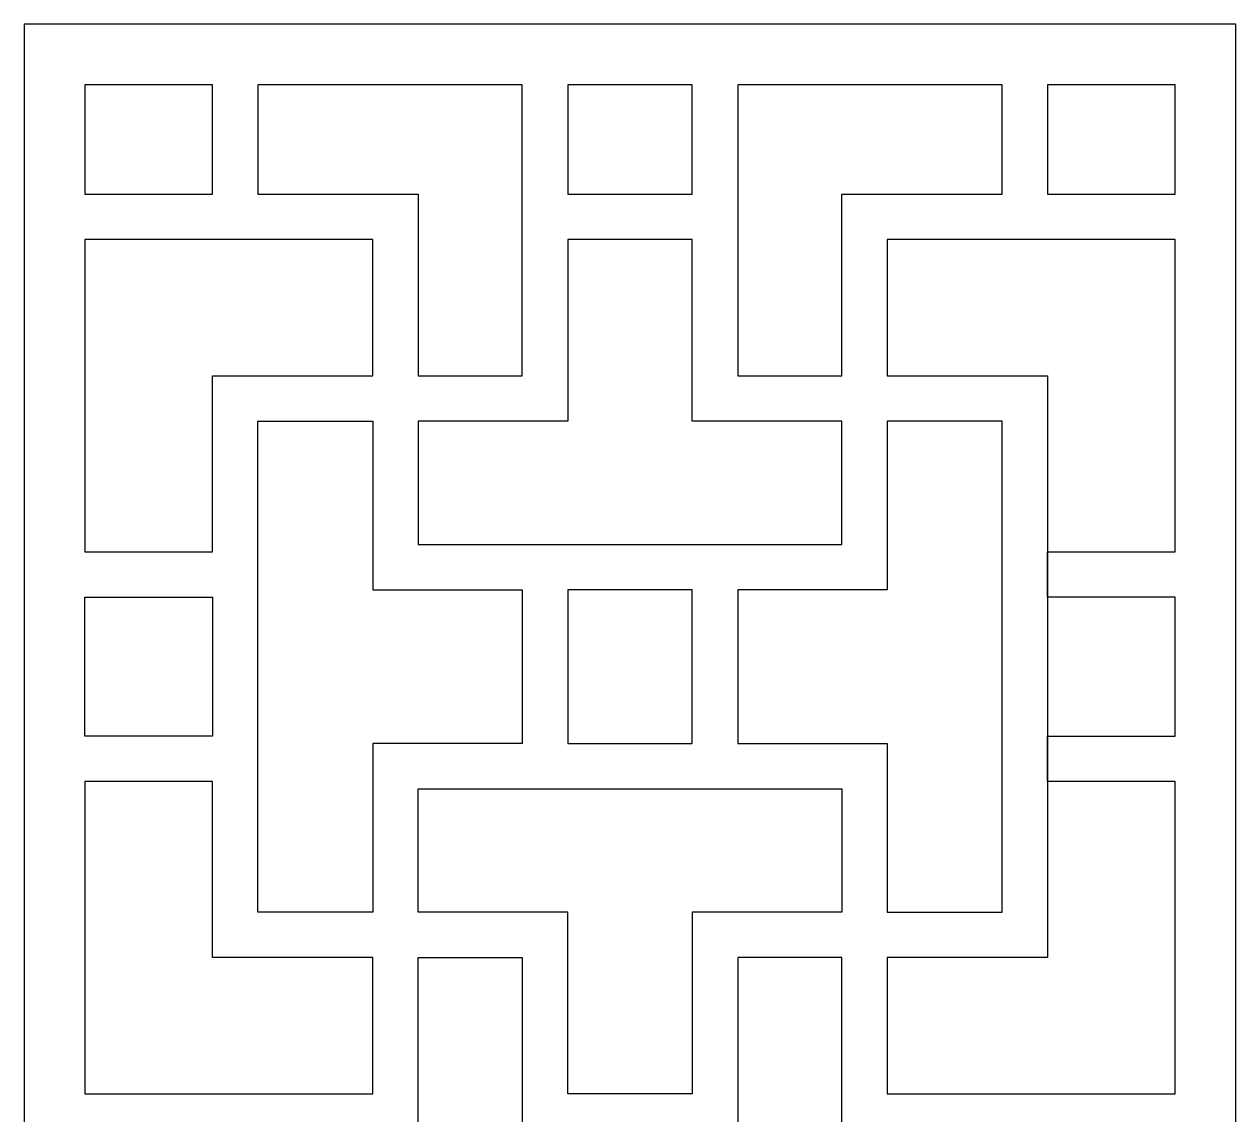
# Model space of a CAD drawing. Header units: centimetres. Extents: x 11.6 to 16.4, y -9 to 9.
# Drawn here: x 11.624 to 16.424, y 4.679 to 9.001 of the extents above; entities that cross this region are included whole.
import ezdxf

# ---------------------------------------------------------------- set-up
doc = ezdxf.new("R2010")
doc.units = ezdxf.units.CM
doc.header["$MEASUREMENT"] = 0
doc.layers.add('layer 1', color=7, linetype='Continuous')

msp = doc.modelspace()

# ---------------------------------------------------------------- linework, layer by layer
at = {"layer": 'layer 1', "color": 250}
for points, knots in [([(11.62412, -9.00021), (11.62412, -9.00021), (11.62412, 9.00077), (11.62412, 9.00077), (11.62412, 9.00077), (11.62412, 9.00077), (16.42438, 9.00077), (16.42438, 9.00077), (16.42438, 9.00077), (16.42438, 9.00077), (16.42438, -9.00021), (16.42438, -9.00021), (16.42438, -9.00021), (16.42438, -9.00021), (11.62412, -9.00021), (11.62412, -9.00021)], [0, 0, 0, 0, 0.2, 0.2, 0.2, 0.2, 0.4, 0.4, 0.4, 0.4, 0.6, 0.6, 0.6, 0.6, 1, 1, 1, 1]), ([(11.86413, 8.32777), (11.86413, 8.32777), (11.86413, 8.76076), (11.86413, 8.76076), (11.86413, 8.76076), (11.86413, 8.76076), (12.36995, 8.76076), (12.36995, 8.76076), (12.36995, 8.76076), (12.36995, 8.76076), (12.36995, 8.32777), (12.36995, 8.32777), (12.36995, 8.32777), (12.36995, 8.32777), (11.86413, 8.32777), (11.86413, 8.32777)], [0, 0, 0, 0, 0.2, 0.2, 0.2, 0.2, 0.4, 0.4, 0.4, 0.4, 0.6, 0.6, 0.6, 0.6, 1, 1, 1, 1]), ([(12.54996, 8.76076), (12.54996, 8.76076), (13.59766, 8.76076), (13.59766, 8.76076), (13.59766, 8.76076), (13.59766, 8.76076), (13.59766, 7.60716), (13.59766, 7.60716), (13.59766, 7.60716), (13.59766, 7.60716), (13.18516, 7.60716), (13.18516, 7.60716), (13.18516, 7.60716), (13.18516, 7.60716), (13.18516, 8.32777), (13.18516, 8.32777), (13.18516, 8.32777), (13.18516, 8.32777), (13.10074, 8.32777), (13.10074, 8.32777), (13.10074, 8.32777), (13.10074, 8.32777), (13.00516, 8.32777), (13.00516, 8.32777), (13.00516, 8.32777), (13.00516, 8.32777), (12.54996, 8.32777), (12.54996, 8.32777), (12.54996, 8.32777), (12.54996, 8.32777), (12.54996, 8.76076), (12.54996, 8.76076)], [0, 0, 0, 0, 0.1111111, 0.1111111, 0.1111111, 0.1111111, 0.2222222, 0.2222222, 0.2222222, 0.2222222, 0.3333333, 0.3333333, 0.3333333, 0.3333333, 0.4444444, 0.4444444, 0.4444444, 0.4444444, 0.5555556, 0.5555556, 0.5555556, 0.5555556, 0.6666667, 0.6666667, 0.6666667, 0.6666667, 0.7777778, 0.7777778, 0.7777778, 0.7777778, 1, 1, 1, 1]), ([(13.77767, 8.76076), (13.77767, 8.76076), (14.27083, 8.76076), (14.27083, 8.76076), (14.27083, 8.76076), (14.27083, 8.76076), (14.27083, 8.32777), (14.27083, 8.32777), (14.27083, 8.32777), (14.27083, 8.32777), (14.02425, 8.32777), (14.02425, 8.32777), (14.02425, 8.32777), (14.02425, 8.32777), (14.02425, 8.32777), (14.02425, 8.32777), (14.02425, 8.32777), (14.02425, 8.32777), (13.77767, 8.32777), (13.77767, 8.32777), (13.77767, 8.32777), (13.77767, 8.32777), (13.77767, 8.76076), (13.77767, 8.76076)], [0, 0, 0, 0, 0.1428571, 0.1428571, 0.1428571, 0.1428571, 0.2857143, 0.2857143, 0.2857143, 0.2857143, 0.4285714, 0.4285714, 0.4285714, 0.4285714, 0.5714286, 0.5714286, 0.5714286, 0.5714286, 0.7142857, 0.7142857, 0.7142857, 0.7142857, 1, 1, 1, 1]), ([(14.45084, 8.76076), (14.45084, 8.76076), (15.49855, 8.76076), (15.49855, 8.76076), (15.49855, 8.76076), (15.49855, 8.76076), (15.49855, 8.32777), (15.49855, 8.32777), (15.49855, 8.32777), (15.49855, 8.32777), (15.04335, 8.32777), (15.04335, 8.32777), (15.04335, 8.32777), (15.04335, 8.32777), (14.94777, 8.32777), (14.94777, 8.32777), (14.94777, 8.32777), (14.94777, 8.32777), (14.86334, 8.32777), (14.86334, 8.32777), (14.86334, 8.32777), (14.86334, 8.32777), (14.86334, 7.60716), (14.86334, 7.60716), (14.86334, 7.60716), (14.86334, 7.60716), (14.45084, 7.60716), (14.45084, 7.60716), (14.45084, 7.60716), (14.45084, 7.60716), (14.45084, 8.76076), (14.45084, 8.76076)], [0, 0, 0, 0, 0.1111111, 0.1111111, 0.1111111, 0.1111111, 0.2222222, 0.2222222, 0.2222222, 0.2222222, 0.3333333, 0.3333333, 0.3333333, 0.3333333, 0.4444444, 0.4444444, 0.4444444, 0.4444444, 0.5555556, 0.5555556, 0.5555556, 0.5555556, 0.6666667, 0.6666667, 0.6666667, 0.6666667, 0.7777778, 0.7777778, 0.7777778, 0.7777778, 1, 1, 1, 1]), ([(15.67855, 8.76076), (15.67855, 8.76076), (16.18437, 8.76076), (16.18437, 8.76076), (16.18437, 8.76076), (16.18437, 8.76076), (16.18437, 8.32777), (16.18437, 8.32777), (16.18437, 8.32777), (16.18437, 8.32777), (15.67855, 8.32777), (15.67855, 8.32777), (15.67855, 8.32777), (15.67855, 8.32777), (15.67855, 8.76076), (15.67855, 8.76076)], [0, 0, 0, 0, 0.2, 0.2, 0.2, 0.2, 0.4, 0.4, 0.4, 0.4, 0.6, 0.6, 0.6, 0.6, 1, 1, 1, 1]), ([(12.36995, 6.90982), (12.36995, 6.90982), (11.86413, 6.90982), (11.86413, 6.90982), (11.86413, 6.90982), (11.86413, 6.90982), (11.86413, 8.14776), (11.86413, 8.14776), (11.86413, 8.14776), (11.86413, 8.14776), (13.00516, 8.14776), (13.00516, 8.14776), (13.00516, 8.14776), (13.00516, 8.14776), (13.00516, 7.60716), (13.00516, 7.60716), (13.00516, 7.60716), (13.00516, 7.60716), (12.54996, 7.60716), (12.54996, 7.60716), (12.54996, 7.60716), (12.54996, 7.60716), (12.50823, 7.60716), (12.50823, 7.60716), (12.50823, 7.60716), (12.50823, 7.60716), (12.36995, 7.60716), (12.36995, 7.60716), (12.36995, 7.60716), (12.36995, 7.60716), (12.36995, 6.90982), (12.36995, 6.90982)], [0, 0, 0, 0, 0.1111111, 0.1111111, 0.1111111, 0.1111111, 0.2222222, 0.2222222, 0.2222222, 0.2222222, 0.3333333, 0.3333333, 0.3333333, 0.3333333, 0.4444444, 0.4444444, 0.4444444, 0.4444444, 0.5555556, 0.5555556, 0.5555556, 0.5555556, 0.6666667, 0.6666667, 0.6666667, 0.6666667, 0.7777778, 0.7777778, 0.7777778, 0.7777778, 1, 1, 1, 1]), ([(14.02425, 8.14776), (14.02425, 8.14776), (14.27083, 8.14776), (14.27083, 8.14776), (14.27083, 8.14776), (14.27083, 8.14776), (14.27083, 7.60716), (14.27083, 7.60716), (14.27083, 7.60716), (14.27083, 7.60716), (14.27083, 7.51173), (14.27083, 7.51173), (14.27083, 7.51173), (14.27083, 7.51173), (14.27083, 7.42715), (14.27083, 7.42715), (14.27083, 7.42715), (14.27083, 7.42715), (14.86334, 7.42715), (14.86334, 7.42715), (14.86334, 7.42715), (14.86334, 7.42715), (14.86334, 6.9391), (14.86334, 6.9391), (14.86334, 6.9391), (14.86334, 6.9391), (14.02425, 6.9391), (14.02425, 6.9391), (14.02425, 6.9391), (14.02425, 6.9391), (14.02425, 6.9391), (14.02425, 6.9391), (14.02425, 6.9391), (14.02425, 6.9391), (13.18516, 6.9391), (13.18516, 6.9391), (13.18516, 6.9391), (13.18516, 6.9391), (13.18516, 7.42715), (13.18516, 7.42715), (13.18516, 7.42715), (13.18516, 7.42715), (13.77767, 7.42715), (13.77767, 7.42715), (13.77767, 7.42715), (13.77767, 7.42715), (13.77767, 7.51173), (13.77767, 7.51173), (13.77767, 7.51173), (13.77767, 7.51173), (13.77767, 7.60716), (13.77767, 7.60716), (13.77767, 7.60716), (13.77767, 7.60716), (13.77767, 8.14776), (13.77767, 8.14776), (13.77767, 8.14776), (13.77767, 8.14776), (14.02425, 8.14776), (14.02425, 8.14776), (14.02425, 8.14776), (14.02425, 8.14776), (14.02425, 8.14776), (14.02425, 8.14776)], [0, 0, 0, 0, 0.0588235, 0.0588235, 0.0588235, 0.0588235, 0.1176471, 0.1176471, 0.1176471, 0.1176471, 0.1764706, 0.1764706, 0.1764706, 0.1764706, 0.2352941, 0.2352941, 0.2352941, 0.2352941, 0.2941176, 0.2941176, 0.2941176, 0.2941176, 0.3529412, 0.3529412, 0.3529412, 0.3529412, 0.4117647, 0.4117647, 0.4117647, 0.4117647, 0.4705882, 0.4705882, 0.4705882, 0.4705882, 0.5294118, 0.5294118, 0.5294118, 0.5294118, 0.5882353, 0.5882353, 0.5882353, 0.5882353, 0.6470588, 0.6470588, 0.6470588, 0.6470588, 0.7058824, 0.7058824, 0.7058824, 0.7058824, 0.7647059, 0.7647059, 0.7647059, 0.7647059, 0.8235294, 0.8235294, 0.8235294, 0.8235294, 0.8823529, 0.8823529, 0.8823529, 0.8823529, 1, 1, 1, 1]), ([(16.18437, 8.14776), (16.18437, 8.14776), (16.18437, 6.90982), (16.18437, 6.90982), (16.18437, 6.90982), (16.18437, 6.90982), (15.67908, 6.90982), (15.67908, 6.90982), (15.67908, 6.90982), (15.67908, 6.90982), (15.67908, 6.72981), (15.67908, 6.72981), (15.67908, 6.72981), (15.67908, 6.72981), (16.18437, 6.72981), (16.18437, 6.72981), (16.18437, 6.72981), (16.18437, 6.72981), (16.18437, 6.17984), (16.18437, 6.17984), (16.18437, 6.17984), (16.18437, 6.17984), (15.67908, 6.17984), (15.67908, 6.17984), (15.67908, 6.17984), (15.67908, 6.17984), (15.67908, 5.99983), (15.67908, 5.99983), (15.67908, 5.99983), (15.67908, 5.99983), (16.18437, 5.99983), (16.18437, 5.99983), (16.18437, 5.99983), (16.18437, 5.99983), (16.18437, 4.76189), (16.18437, 4.76189), (16.18437, 4.76189), (16.18437, 4.76189), (15.04335, 4.76189), (15.04335, 4.76189), (15.04335, 4.76189), (15.04335, 4.76189), (15.04335, 5.3025), (15.04335, 5.3025), (15.04335, 5.3025), (15.04335, 5.3025), (15.49855, 5.3025), (15.49855, 5.3025), (15.49855, 5.3025), (15.49855, 5.3025), (15.54027, 5.3025), (15.54027, 5.3025), (15.54027, 5.3025), (15.54027, 5.3025), (15.67855, 5.3025), (15.67855, 5.3025), (15.67855, 5.3025), (15.67855, 5.3025), (15.67855, 6.45483), (15.67855, 6.45483), (15.67855, 6.45483), (15.67855, 6.45483), (15.67855, 6.45483), (15.67855, 6.45483), (15.67855, 6.45483), (15.67855, 6.45483), (15.67855, 7.60716), (15.67855, 7.60716), (15.67855, 7.60716), (15.67855, 7.60716), (15.54027, 7.60716), (15.54027, 7.60716), (15.54027, 7.60716), (15.54027, 7.60716), (15.49855, 7.60716), (15.49855, 7.60716), (15.49855, 7.60716), (15.49855, 7.60716), (15.04335, 7.60716), (15.04335, 7.60716), (15.04335, 7.60716), (15.04335, 7.60716), (15.04335, 8.14776), (15.04335, 8.14776), (15.04335, 8.14776), (15.04335, 8.14776), (16.18437, 8.14776), (16.18437, 8.14776)], [0, 0, 0, 0, 0.0434783, 0.0434783, 0.0434783, 0.0434783, 0.0869565, 0.0869565, 0.0869565, 0.0869565, 0.1304348, 0.1304348, 0.1304348, 0.1304348, 0.173913, 0.173913, 0.173913, 0.173913, 0.2173913, 0.2173913, 0.2173913, 0.2173913, 0.2608696, 0.2608696, 0.2608696, 0.2608696, 0.3043478, 0.3043478, 0.3043478, 0.3043478, 0.3478261, 0.3478261, 0.3478261, 0.3478261, 0.3913043, 0.3913043, 0.3913043, 0.3913043, 0.4347826, 0.4347826, 0.4347826, 0.4347826, 0.4782609, 0.4782609, 0.4782609, 0.4782609, 0.5217391, 0.5217391, 0.5217391, 0.5217391, 0.5652174, 0.5652174, 0.5652174, 0.5652174, 0.6086957, 0.6086957, 0.6086957, 0.6086957, 0.6521739, 0.6521739, 0.6521739, 0.6521739, 0.6956522, 0.6956522, 0.6956522, 0.6956522, 0.7391304, 0.7391304, 0.7391304, 0.7391304, 0.7826087, 0.7826087, 0.7826087, 0.7826087, 0.826087, 0.826087, 0.826087, 0.826087, 0.8695652, 0.8695652, 0.8695652, 0.8695652, 0.9130435, 0.9130435, 0.9130435, 0.9130435, 1, 1, 1, 1]), ([(13.59766, 6.45483), (13.59766, 6.45483), (13.59766, 6.75909), (13.59766, 6.75909), (13.59766, 6.75909), (13.59766, 6.75909), (13.18516, 6.75909), (13.18516, 6.75909), (13.18516, 6.75909), (13.18516, 6.75909), (13.00516, 6.75909), (13.00516, 6.75909), (13.00516, 6.75909), (13.00516, 6.75909), (13.00516, 6.9391), (13.00516, 6.9391), (13.00516, 6.9391), (13.00516, 6.9391), (13.00516, 7.42715), (13.00516, 7.42715), (13.00516, 7.42715), (13.00516, 7.42715), (12.54996, 7.42715), (12.54996, 7.42715), (12.54996, 7.42715), (12.54996, 7.42715), (12.54996, 6.45483), (12.54996, 6.45483), (12.54996, 6.45483), (12.54996, 6.45483), (12.54996, 6.45483), (12.54996, 6.45483), (12.54996, 6.45483), (12.54996, 6.45483), (12.54996, 5.48251), (12.54996, 5.48251), (12.54996, 5.48251), (12.54996, 5.48251), (13.00516, 5.48251), (13.00516, 5.48251), (13.00516, 5.48251), (13.00516, 5.48251), (13.00516, 5.97056), (13.00516, 5.97056), (13.00516, 5.97056), (13.00516, 5.97056), (13.00516, 6.15057), (13.00516, 6.15057), (13.00516, 6.15057), (13.00516, 6.15057), (13.18516, 6.15057), (13.18516, 6.15057), (13.18516, 6.15057), (13.18516, 6.15057), (13.59766, 6.15057), (13.59766, 6.15057), (13.59766, 6.15057), (13.59766, 6.15057), (13.59766, 6.45483), (13.59766, 6.45483), (13.59766, 6.45483), (13.59766, 6.45483), (13.59766, 6.45483), (13.59766, 6.45483)], [0, 0, 0, 0, 0.0588235, 0.0588235, 0.0588235, 0.0588235, 0.1176471, 0.1176471, 0.1176471, 0.1176471, 0.1764706, 0.1764706, 0.1764706, 0.1764706, 0.2352941, 0.2352941, 0.2352941, 0.2352941, 0.2941176, 0.2941176, 0.2941176, 0.2941176, 0.3529412, 0.3529412, 0.3529412, 0.3529412, 0.4117647, 0.4117647, 0.4117647, 0.4117647, 0.4705882, 0.4705882, 0.4705882, 0.4705882, 0.5294118, 0.5294118, 0.5294118, 0.5294118, 0.5882353, 0.5882353, 0.5882353, 0.5882353, 0.6470588, 0.6470588, 0.6470588, 0.6470588, 0.7058824, 0.7058824, 0.7058824, 0.7058824, 0.7647059, 0.7647059, 0.7647059, 0.7647059, 0.8235294, 0.8235294, 0.8235294, 0.8235294, 0.8823529, 0.8823529, 0.8823529, 0.8823529, 1, 1, 1, 1]), ([(14.45084, 6.45483), (14.45084, 6.45483), (14.45084, 6.75909), (14.45084, 6.75909), (14.45084, 6.75909), (14.45084, 6.75909), (14.86334, 6.75909), (14.86334, 6.75909), (14.86334, 6.75909), (14.86334, 6.75909), (15.04335, 6.75909), (15.04335, 6.75909), (15.04335, 6.75909), (15.04335, 6.75909), (15.04335, 6.9391), (15.04335, 6.9391), (15.04335, 6.9391), (15.04335, 6.9391), (15.04335, 7.42715), (15.04335, 7.42715), (15.04335, 7.42715), (15.04335, 7.42715), (15.49855, 7.42715), (15.49855, 7.42715), (15.49855, 7.42715), (15.49855, 7.42715), (15.49855, 6.45483), (15.49855, 6.45483), (15.49855, 6.45483), (15.49855, 6.45483), (15.49855, 6.45483), (15.49855, 6.45483), (15.49855, 6.45483), (15.49855, 6.45483), (15.49855, 5.48251), (15.49855, 5.48251), (15.49855, 5.48251), (15.49855, 5.48251), (15.04335, 5.48251), (15.04335, 5.48251), (15.04335, 5.48251), (15.04335, 5.48251), (15.04335, 5.97056), (15.04335, 5.97056), (15.04335, 5.97056), (15.04335, 5.97056), (15.04335, 6.15057), (15.04335, 6.15057), (15.04335, 6.15057), (15.04335, 6.15057), (14.86334, 6.15057), (14.86334, 6.15057), (14.86334, 6.15057), (14.86334, 6.15057), (14.45084, 6.15057), (14.45084, 6.15057), (14.45084, 6.15057), (14.45084, 6.15057), (14.45084, 6.45483), (14.45084, 6.45483), (14.45084, 6.45483), (14.45084, 6.45483), (14.45084, 6.45483), (14.45084, 6.45483)], [0, 0, 0, 0, 0.0588235, 0.0588235, 0.0588235, 0.0588235, 0.1176471, 0.1176471, 0.1176471, 0.1176471, 0.1764706, 0.1764706, 0.1764706, 0.1764706, 0.2352941, 0.2352941, 0.2352941, 0.2352941, 0.2941176, 0.2941176, 0.2941176, 0.2941176, 0.3529412, 0.3529412, 0.3529412, 0.3529412, 0.4117647, 0.4117647, 0.4117647, 0.4117647, 0.4705882, 0.4705882, 0.4705882, 0.4705882, 0.5294118, 0.5294118, 0.5294118, 0.5294118, 0.5882353, 0.5882353, 0.5882353, 0.5882353, 0.6470588, 0.6470588, 0.6470588, 0.6470588, 0.7058824, 0.7058824, 0.7058824, 0.7058824, 0.7647059, 0.7647059, 0.7647059, 0.7647059, 0.8235294, 0.8235294, 0.8235294, 0.8235294, 0.8823529, 0.8823529, 0.8823529, 0.8823529, 1, 1, 1, 1]), ([(12.36994, 6.72981), (12.36994, 6.72981), (11.86413, 6.72981), (11.86413, 6.72981), (11.86413, 6.72981), (11.86413, 6.72981), (11.86413, 6.17984), (11.86413, 6.17984), (11.86413, 6.17984), (11.86413, 6.17984), (12.36942, 6.17984), (12.36942, 6.17984), (12.36942, 6.17984), (12.36942, 6.17984), (12.36994, 6.72981), (12.36994, 6.72981)], [0, 0, 0, 0, 0.2, 0.2, 0.2, 0.2, 0.4, 0.4, 0.4, 0.4, 0.6, 0.6, 0.6, 0.6, 1, 1, 1, 1]), ([(14.02425, 6.75909), (14.02425, 6.75909), (14.27083, 6.75909), (14.27083, 6.75909), (14.27083, 6.75909), (14.27083, 6.75909), (14.27083, 6.45483), (14.27083, 6.45483), (14.27083, 6.45483), (14.27083, 6.45483), (14.27083, 6.45483), (14.27083, 6.45483), (14.27083, 6.45483), (14.27083, 6.45483), (14.27083, 6.15057), (14.27083, 6.15057), (14.27083, 6.15057), (14.27083, 6.15057), (14.02425, 6.15057), (14.02425, 6.15057), (14.02425, 6.15057), (14.02425, 6.15057), (14.02425, 6.15057), (14.02425, 6.15057), (14.02425, 6.15057), (14.02425, 6.15057), (13.77767, 6.15057), (13.77767, 6.15057), (13.77767, 6.15057), (13.77767, 6.15057), (13.77767, 6.45483), (13.77767, 6.45483), (13.77767, 6.45483), (13.77767, 6.45483), (13.77767, 6.45483), (13.77767, 6.45483), (13.77767, 6.45483), (13.77767, 6.45483), (13.77767, 6.75909), (13.77767, 6.75909), (13.77767, 6.75909), (13.77767, 6.75909), (14.02425, 6.75909), (14.02425, 6.75909), (14.02425, 6.75909), (14.02425, 6.75909), (14.02425, 6.75909), (14.02425, 6.75909)], [0, 0, 0, 0, 0.0769231, 0.0769231, 0.0769231, 0.0769231, 0.1538462, 0.1538462, 0.1538462, 0.1538462, 0.2307692, 0.2307692, 0.2307692, 0.2307692, 0.3076923, 0.3076923, 0.3076923, 0.3076923, 0.3846154, 0.3846154, 0.3846154, 0.3846154, 0.4615385, 0.4615385, 0.4615385, 0.4615385, 0.5384615, 0.5384615, 0.5384615, 0.5384615, 0.6153846, 0.6153846, 0.6153846, 0.6153846, 0.6923077, 0.6923077, 0.6923077, 0.6923077, 0.7692308, 0.7692308, 0.7692308, 0.7692308, 0.8461538, 0.8461538, 0.8461538, 0.8461538, 1, 1, 1, 1]), ([(12.36994, 5.99983), (12.36994, 5.99983), (12.36995, 5.3025), (12.36995, 5.3025), (12.36995, 5.3025), (12.36995, 5.3025), (12.50823, 5.3025), (12.50823, 5.3025), (12.50823, 5.3025), (12.50823, 5.3025), (12.54996, 5.3025), (12.54996, 5.3025), (12.54996, 5.3025), (12.54996, 5.3025), (13.00516, 5.3025), (13.00516, 5.3025), (13.00516, 5.3025), (13.00516, 5.3025), (13.00516, 4.76189), (13.00516, 4.76189), (13.00516, 4.76189), (13.00516, 4.76189), (11.86413, 4.76189), (11.86413, 4.76189), (11.86413, 4.76189), (11.86413, 4.76189), (11.86413, 5.99983), (11.86413, 5.99983), (11.86413, 5.99983), (11.86413, 5.99983), (12.36994, 5.99983), (12.36994, 5.99983)], [0, 0, 0, 0, 0.1111111, 0.1111111, 0.1111111, 0.1111111, 0.2222222, 0.2222222, 0.2222222, 0.2222222, 0.3333333, 0.3333333, 0.3333333, 0.3333333, 0.4444444, 0.4444444, 0.4444444, 0.4444444, 0.5555556, 0.5555556, 0.5555556, 0.5555556, 0.6666667, 0.6666667, 0.6666667, 0.6666667, 0.7777778, 0.7777778, 0.7777778, 0.7777778, 1, 1, 1, 1]), ([(14.02425, 4.76189), (14.02425, 4.76189), (14.27083, 4.76189), (14.27083, 4.76189), (14.27083, 4.76189), (14.27083, 4.76189), (14.27083, 5.3025), (14.27083, 5.3025), (14.27083, 5.3025), (14.27083, 5.3025), (14.27083, 5.39793), (14.27083, 5.39793), (14.27083, 5.39793), (14.27083, 5.39793), (14.27083, 5.48251), (14.27083, 5.48251), (14.27083, 5.48251), (14.27083, 5.48251), (14.86334, 5.48251), (14.86334, 5.48251), (14.86334, 5.48251), (14.86334, 5.48251), (14.86334, 5.97056), (14.86334, 5.97056), (14.86334, 5.97056), (14.86334, 5.97056), (14.02425, 5.97056), (14.02425, 5.97056), (14.02425, 5.97056), (14.02425, 5.97056), (14.02425, 5.97056), (14.02425, 5.97056), (14.02425, 5.97056), (14.02425, 5.97056), (13.18516, 5.97056), (13.18516, 5.97056), (13.18516, 5.97056), (13.18516, 5.97056), (13.18516, 5.48251), (13.18516, 5.48251), (13.18516, 5.48251), (13.18516, 5.48251), (13.77767, 5.48251), (13.77767, 5.48251), (13.77767, 5.48251), (13.77767, 5.48251), (13.77767, 5.39793), (13.77767, 5.39793), (13.77767, 5.39793), (13.77767, 5.39793), (13.77767, 5.3025), (13.77767, 5.3025), (13.77767, 5.3025), (13.77767, 5.3025), (13.77767, 4.76189), (13.77767, 4.76189), (13.77767, 4.76189), (13.77767, 4.76189), (14.02425, 4.76189), (14.02425, 4.76189), (14.02425, 4.76189), (14.02425, 4.76189), (14.02425, 4.76189), (14.02425, 4.76189)], [0, 0, 0, 0, 0.0588235, 0.0588235, 0.0588235, 0.0588235, 0.1176471, 0.1176471, 0.1176471, 0.1176471, 0.1764706, 0.1764706, 0.1764706, 0.1764706, 0.2352941, 0.2352941, 0.2352941, 0.2352941, 0.2941176, 0.2941176, 0.2941176, 0.2941176, 0.3529412, 0.3529412, 0.3529412, 0.3529412, 0.4117647, 0.4117647, 0.4117647, 0.4117647, 0.4705882, 0.4705882, 0.4705882, 0.4705882, 0.5294118, 0.5294118, 0.5294118, 0.5294118, 0.5882353, 0.5882353, 0.5882353, 0.5882353, 0.6470588, 0.6470588, 0.6470588, 0.6470588, 0.7058824, 0.7058824, 0.7058824, 0.7058824, 0.7647059, 0.7647059, 0.7647059, 0.7647059, 0.8235294, 0.8235294, 0.8235294, 0.8235294, 0.8823529, 0.8823529, 0.8823529, 0.8823529, 1, 1, 1, 1]), ([(12.54996, 3.94405), (12.54996, 3.94405), (13.00516, 3.94405), (13.00516, 3.94405), (13.00516, 3.94405), (13.00516, 3.94405), (13.10074, 3.94405), (13.10074, 3.94405), (13.10074, 3.94405), (13.10074, 3.94405), (13.18516, 3.94405), (13.18516, 3.94405), (13.18516, 3.94405), (13.18516, 3.94405), (13.18516, 3.22344), (13.18516, 3.22344), (13.18516, 3.22344), (13.18516, 3.22344), (13.59766, 3.22344), (13.59766, 3.22344), (13.59766, 3.22344), (13.59766, 3.22344), (13.59766, 5.3025), (13.59766, 5.3025), (13.59766, 5.3025), (13.59766, 5.3025), (13.18516, 5.3025), (13.18516, 5.3025), (13.18516, 5.3025), (13.18516, 5.3025), (13.18516, 4.58188), (13.18516, 4.58188), (13.18516, 4.58188), (13.18516, 4.58188), (13.10074, 4.58188), (13.10074, 4.58188), (13.10074, 4.58188), (13.10074, 4.58188), (13.00516, 4.58188), (13.00516, 4.58188), (13.00516, 4.58188), (13.00516, 4.58188), (12.54996, 4.58188), (12.54996, 4.58188), (12.54996, 4.58188), (12.54996, 4.58188), (12.54996, 3.94405), (12.54996, 3.94405)], [0, 0, 0, 0, 0.0769231, 0.0769231, 0.0769231, 0.0769231, 0.1538462, 0.1538462, 0.1538462, 0.1538462, 0.2307692, 0.2307692, 0.2307692, 0.2307692, 0.3076923, 0.3076923, 0.3076923, 0.3076923, 0.3846154, 0.3846154, 0.3846154, 0.3846154, 0.4615385, 0.4615385, 0.4615385, 0.4615385, 0.5384615, 0.5384615, 0.5384615, 0.5384615, 0.6153846, 0.6153846, 0.6153846, 0.6153846, 0.6923077, 0.6923077, 0.6923077, 0.6923077, 0.7692308, 0.7692308, 0.7692308, 0.7692308, 0.8461538, 0.8461538, 0.8461538, 0.8461538, 1, 1, 1, 1]), ([(15.49855, 3.94405), (15.49855, 3.94405), (15.04335, 3.94405), (15.04335, 3.94405), (15.04335, 3.94405), (15.04335, 3.94405), (14.94777, 3.94405), (14.94777, 3.94405), (14.94777, 3.94405), (14.94777, 3.94405), (14.86334, 3.94405), (14.86334, 3.94405), (14.86334, 3.94405), (14.86334, 3.94405), (14.86334, 3.22344), (14.86334, 3.22344), (14.86334, 3.22344), (14.86334, 3.22344), (14.45084, 3.22344), (14.45084, 3.22344), (14.45084, 3.22344), (14.45084, 3.22344), (14.45084, 5.3025), (14.45084, 5.3025), (14.45084, 5.3025), (14.45084, 5.3025), (14.86334, 5.3025), (14.86334, 5.3025), (14.86334, 5.3025), (14.86334, 5.3025), (14.86334, 4.58188), (14.86334, 4.58188), (14.86334, 4.58188), (14.86334, 4.58188), (14.94777, 4.58188), (14.94777, 4.58188), (14.94777, 4.58188), (14.94777, 4.58188), (15.04335, 4.58188), (15.04335, 4.58188), (15.04335, 4.58188), (15.04335, 4.58188), (15.49855, 4.58188), (15.49855, 4.58188), (15.49855, 4.58188), (15.49855, 4.58188), (15.49855, 3.94405), (15.49855, 3.94405)], [0, 0, 0, 0, 0.0769231, 0.0769231, 0.0769231, 0.0769231, 0.1538462, 0.1538462, 0.1538462, 0.1538462, 0.2307692, 0.2307692, 0.2307692, 0.2307692, 0.3076923, 0.3076923, 0.3076923, 0.3076923, 0.3846154, 0.3846154, 0.3846154, 0.3846154, 0.4615385, 0.4615385, 0.4615385, 0.4615385, 0.5384615, 0.5384615, 0.5384615, 0.5384615, 0.6153846, 0.6153846, 0.6153846, 0.6153846, 0.6923077, 0.6923077, 0.6923077, 0.6923077, 0.7692308, 0.7692308, 0.7692308, 0.7692308, 0.8461538, 0.8461538, 0.8461538, 0.8461538, 1, 1, 1, 1])]:
    msp.add_open_spline(points, degree=3, knots=knots, dxfattribs=at)
at = {"layer": 'layer 1', "color": 250, "lineweight": 9}
for points, knots in [([(11.62412, -9.00021), (11.62412, -9.00021), (11.62412, 9.00077), (11.62412, 9.00077), (11.62412, 9.00077), (11.62412, 9.00077), (16.42438, 9.00077), (16.42438, 9.00077), (16.42438, 9.00077), (16.42438, 9.00077), (16.42438, -9.00021), (16.42438, -9.00021), (16.42438, -9.00021), (16.42438, -9.00021), (11.62412, -9.00021), (11.62412, -9.00021)], [0, 0, 0, 0, 0.2, 0.2, 0.2, 0.2, 0.4, 0.4, 0.4, 0.4, 0.6, 0.6, 0.6, 0.6, 1, 1, 1, 1]), ([(11.86413, 8.32777), (11.86413, 8.32777), (11.86413, 8.76076), (11.86413, 8.76076), (11.86413, 8.76076), (11.86413, 8.76076), (12.36995, 8.76076), (12.36995, 8.76076), (12.36995, 8.76076), (12.36995, 8.76076), (12.36995, 8.32777), (12.36995, 8.32777), (12.36995, 8.32777), (12.36995, 8.32777), (11.86413, 8.32777), (11.86413, 8.32777)], [0, 0, 0, 0, 0.2, 0.2, 0.2, 0.2, 0.4, 0.4, 0.4, 0.4, 0.6, 0.6, 0.6, 0.6, 1, 1, 1, 1]), ([(12.54996, 8.76076), (12.54996, 8.76076), (13.59766, 8.76076), (13.59766, 8.76076), (13.59766, 8.76076), (13.59766, 8.76076), (13.59766, 7.60716), (13.59766, 7.60716), (13.59766, 7.60716), (13.59766, 7.60716), (13.18516, 7.60716), (13.18516, 7.60716), (13.18516, 7.60716), (13.18516, 7.60716), (13.18516, 8.32777), (13.18516, 8.32777), (13.18516, 8.32777), (13.18516, 8.32777), (13.10074, 8.32777), (13.10074, 8.32777), (13.10074, 8.32777), (13.10074, 8.32777), (13.00516, 8.32777), (13.00516, 8.32777), (13.00516, 8.32777), (13.00516, 8.32777), (12.54996, 8.32777), (12.54996, 8.32777), (12.54996, 8.32777), (12.54996, 8.32777), (12.54996, 8.76076), (12.54996, 8.76076)], [0, 0, 0, 0, 0.1111111, 0.1111111, 0.1111111, 0.1111111, 0.2222222, 0.2222222, 0.2222222, 0.2222222, 0.3333333, 0.3333333, 0.3333333, 0.3333333, 0.4444444, 0.4444444, 0.4444444, 0.4444444, 0.5555556, 0.5555556, 0.5555556, 0.5555556, 0.6666667, 0.6666667, 0.6666667, 0.6666667, 0.7777778, 0.7777778, 0.7777778, 0.7777778, 1, 1, 1, 1]), ([(13.77767, 8.76076), (13.77767, 8.76076), (14.27083, 8.76076), (14.27083, 8.76076), (14.27083, 8.76076), (14.27083, 8.76076), (14.27083, 8.32777), (14.27083, 8.32777), (14.27083, 8.32777), (14.27083, 8.32777), (14.02425, 8.32777), (14.02425, 8.32777), (14.02425, 8.32777), (14.02425, 8.32777), (14.02425, 8.32777), (14.02425, 8.32777), (14.02425, 8.32777), (14.02425, 8.32777), (13.77767, 8.32777), (13.77767, 8.32777), (13.77767, 8.32777), (13.77767, 8.32777), (13.77767, 8.76076), (13.77767, 8.76076)], [0, 0, 0, 0, 0.1428571, 0.1428571, 0.1428571, 0.1428571, 0.2857143, 0.2857143, 0.2857143, 0.2857143, 0.4285714, 0.4285714, 0.4285714, 0.4285714, 0.5714286, 0.5714286, 0.5714286, 0.5714286, 0.7142857, 0.7142857, 0.7142857, 0.7142857, 1, 1, 1, 1]), ([(14.45084, 8.76076), (14.45084, 8.76076), (15.49855, 8.76076), (15.49855, 8.76076), (15.49855, 8.76076), (15.49855, 8.76076), (15.49855, 8.32777), (15.49855, 8.32777), (15.49855, 8.32777), (15.49855, 8.32777), (15.04335, 8.32777), (15.04335, 8.32777), (15.04335, 8.32777), (15.04335, 8.32777), (14.94777, 8.32777), (14.94777, 8.32777), (14.94777, 8.32777), (14.94777, 8.32777), (14.86334, 8.32777), (14.86334, 8.32777), (14.86334, 8.32777), (14.86334, 8.32777), (14.86334, 7.60716), (14.86334, 7.60716), (14.86334, 7.60716), (14.86334, 7.60716), (14.45084, 7.60716), (14.45084, 7.60716), (14.45084, 7.60716), (14.45084, 7.60716), (14.45084, 8.76076), (14.45084, 8.76076)], [0, 0, 0, 0, 0.1111111, 0.1111111, 0.1111111, 0.1111111, 0.2222222, 0.2222222, 0.2222222, 0.2222222, 0.3333333, 0.3333333, 0.3333333, 0.3333333, 0.4444444, 0.4444444, 0.4444444, 0.4444444, 0.5555556, 0.5555556, 0.5555556, 0.5555556, 0.6666667, 0.6666667, 0.6666667, 0.6666667, 0.7777778, 0.7777778, 0.7777778, 0.7777778, 1, 1, 1, 1]), ([(15.67855, 8.76076), (15.67855, 8.76076), (16.18437, 8.76076), (16.18437, 8.76076), (16.18437, 8.76076), (16.18437, 8.76076), (16.18437, 8.32777), (16.18437, 8.32777), (16.18437, 8.32777), (16.18437, 8.32777), (15.67855, 8.32777), (15.67855, 8.32777), (15.67855, 8.32777), (15.67855, 8.32777), (15.67855, 8.76076), (15.67855, 8.76076)], [0, 0, 0, 0, 0.2, 0.2, 0.2, 0.2, 0.4, 0.4, 0.4, 0.4, 0.6, 0.6, 0.6, 0.6, 1, 1, 1, 1]), ([(12.36995, 6.90982), (12.36995, 6.90982), (11.86413, 6.90982), (11.86413, 6.90982), (11.86413, 6.90982), (11.86413, 6.90982), (11.86413, 8.14776), (11.86413, 8.14776), (11.86413, 8.14776), (11.86413, 8.14776), (13.00516, 8.14776), (13.00516, 8.14776), (13.00516, 8.14776), (13.00516, 8.14776), (13.00516, 7.60716), (13.00516, 7.60716), (13.00516, 7.60716), (13.00516, 7.60716), (12.54996, 7.60716), (12.54996, 7.60716), (12.54996, 7.60716), (12.54996, 7.60716), (12.50823, 7.60716), (12.50823, 7.60716), (12.50823, 7.60716), (12.50823, 7.60716), (12.36995, 7.60716), (12.36995, 7.60716), (12.36995, 7.60716), (12.36995, 7.60716), (12.36995, 6.90982), (12.36995, 6.90982)], [0, 0, 0, 0, 0.1111111, 0.1111111, 0.1111111, 0.1111111, 0.2222222, 0.2222222, 0.2222222, 0.2222222, 0.3333333, 0.3333333, 0.3333333, 0.3333333, 0.4444444, 0.4444444, 0.4444444, 0.4444444, 0.5555556, 0.5555556, 0.5555556, 0.5555556, 0.6666667, 0.6666667, 0.6666667, 0.6666667, 0.7777778, 0.7777778, 0.7777778, 0.7777778, 1, 1, 1, 1]), ([(14.02425, 8.14776), (14.02425, 8.14776), (14.27083, 8.14776), (14.27083, 8.14776), (14.27083, 8.14776), (14.27083, 8.14776), (14.27083, 7.60716), (14.27083, 7.60716), (14.27083, 7.60716), (14.27083, 7.60716), (14.27083, 7.51173), (14.27083, 7.51173), (14.27083, 7.51173), (14.27083, 7.51173), (14.27083, 7.42715), (14.27083, 7.42715), (14.27083, 7.42715), (14.27083, 7.42715), (14.86334, 7.42715), (14.86334, 7.42715), (14.86334, 7.42715), (14.86334, 7.42715), (14.86334, 6.9391), (14.86334, 6.9391), (14.86334, 6.9391), (14.86334, 6.9391), (14.02425, 6.9391), (14.02425, 6.9391), (14.02425, 6.9391), (14.02425, 6.9391), (14.02425, 6.9391), (14.02425, 6.9391), (14.02425, 6.9391), (14.02425, 6.9391), (13.18516, 6.9391), (13.18516, 6.9391), (13.18516, 6.9391), (13.18516, 6.9391), (13.18516, 7.42715), (13.18516, 7.42715), (13.18516, 7.42715), (13.18516, 7.42715), (13.77767, 7.42715), (13.77767, 7.42715), (13.77767, 7.42715), (13.77767, 7.42715), (13.77767, 7.51173), (13.77767, 7.51173), (13.77767, 7.51173), (13.77767, 7.51173), (13.77767, 7.60716), (13.77767, 7.60716), (13.77767, 7.60716), (13.77767, 7.60716), (13.77767, 8.14776), (13.77767, 8.14776), (13.77767, 8.14776), (13.77767, 8.14776), (14.02425, 8.14776), (14.02425, 8.14776), (14.02425, 8.14776), (14.02425, 8.14776), (14.02425, 8.14776), (14.02425, 8.14776)], [0, 0, 0, 0, 0.0588235, 0.0588235, 0.0588235, 0.0588235, 0.1176471, 0.1176471, 0.1176471, 0.1176471, 0.1764706, 0.1764706, 0.1764706, 0.1764706, 0.2352941, 0.2352941, 0.2352941, 0.2352941, 0.2941176, 0.2941176, 0.2941176, 0.2941176, 0.3529412, 0.3529412, 0.3529412, 0.3529412, 0.4117647, 0.4117647, 0.4117647, 0.4117647, 0.4705882, 0.4705882, 0.4705882, 0.4705882, 0.5294118, 0.5294118, 0.5294118, 0.5294118, 0.5882353, 0.5882353, 0.5882353, 0.5882353, 0.6470588, 0.6470588, 0.6470588, 0.6470588, 0.7058824, 0.7058824, 0.7058824, 0.7058824, 0.7647059, 0.7647059, 0.7647059, 0.7647059, 0.8235294, 0.8235294, 0.8235294, 0.8235294, 0.8823529, 0.8823529, 0.8823529, 0.8823529, 1, 1, 1, 1]), ([(16.18437, 8.14776), (16.18437, 8.14776), (16.18437, 6.90982), (16.18437, 6.90982), (16.18437, 6.90982), (16.18437, 6.90982), (15.67908, 6.90982), (15.67908, 6.90982), (15.67908, 6.90982), (15.67908, 6.90982), (15.67908, 6.72981), (15.67908, 6.72981), (15.67908, 6.72981), (15.67908, 6.72981), (16.18437, 6.72981), (16.18437, 6.72981), (16.18437, 6.72981), (16.18437, 6.72981), (16.18437, 6.17984), (16.18437, 6.17984), (16.18437, 6.17984), (16.18437, 6.17984), (15.67908, 6.17984), (15.67908, 6.17984), (15.67908, 6.17984), (15.67908, 6.17984), (15.67908, 5.99983), (15.67908, 5.99983), (15.67908, 5.99983), (15.67908, 5.99983), (16.18437, 5.99983), (16.18437, 5.99983), (16.18437, 5.99983), (16.18437, 5.99983), (16.18437, 4.76189), (16.18437, 4.76189), (16.18437, 4.76189), (16.18437, 4.76189), (15.04335, 4.76189), (15.04335, 4.76189), (15.04335, 4.76189), (15.04335, 4.76189), (15.04335, 5.3025), (15.04335, 5.3025), (15.04335, 5.3025), (15.04335, 5.3025), (15.49855, 5.3025), (15.49855, 5.3025), (15.49855, 5.3025), (15.49855, 5.3025), (15.54027, 5.3025), (15.54027, 5.3025), (15.54027, 5.3025), (15.54027, 5.3025), (15.67855, 5.3025), (15.67855, 5.3025), (15.67855, 5.3025), (15.67855, 5.3025), (15.67855, 6.45483), (15.67855, 6.45483), (15.67855, 6.45483), (15.67855, 6.45483), (15.67855, 6.45483), (15.67855, 6.45483), (15.67855, 6.45483), (15.67855, 6.45483), (15.67855, 7.60716), (15.67855, 7.60716), (15.67855, 7.60716), (15.67855, 7.60716), (15.54027, 7.60716), (15.54027, 7.60716), (15.54027, 7.60716), (15.54027, 7.60716), (15.49855, 7.60716), (15.49855, 7.60716), (15.49855, 7.60716), (15.49855, 7.60716), (15.04335, 7.60716), (15.04335, 7.60716), (15.04335, 7.60716), (15.04335, 7.60716), (15.04335, 8.14776), (15.04335, 8.14776), (15.04335, 8.14776), (15.04335, 8.14776), (16.18437, 8.14776), (16.18437, 8.14776)], [0, 0, 0, 0, 0.0434783, 0.0434783, 0.0434783, 0.0434783, 0.0869565, 0.0869565, 0.0869565, 0.0869565, 0.1304348, 0.1304348, 0.1304348, 0.1304348, 0.173913, 0.173913, 0.173913, 0.173913, 0.2173913, 0.2173913, 0.2173913, 0.2173913, 0.2608696, 0.2608696, 0.2608696, 0.2608696, 0.3043478, 0.3043478, 0.3043478, 0.3043478, 0.3478261, 0.3478261, 0.3478261, 0.3478261, 0.3913043, 0.3913043, 0.3913043, 0.3913043, 0.4347826, 0.4347826, 0.4347826, 0.4347826, 0.4782609, 0.4782609, 0.4782609, 0.4782609, 0.5217391, 0.5217391, 0.5217391, 0.5217391, 0.5652174, 0.5652174, 0.5652174, 0.5652174, 0.6086957, 0.6086957, 0.6086957, 0.6086957, 0.6521739, 0.6521739, 0.6521739, 0.6521739, 0.6956522, 0.6956522, 0.6956522, 0.6956522, 0.7391304, 0.7391304, 0.7391304, 0.7391304, 0.7826087, 0.7826087, 0.7826087, 0.7826087, 0.826087, 0.826087, 0.826087, 0.826087, 0.8695652, 0.8695652, 0.8695652, 0.8695652, 0.9130435, 0.9130435, 0.9130435, 0.9130435, 1, 1, 1, 1]), ([(13.59766, 6.45483), (13.59766, 6.45483), (13.59766, 6.75909), (13.59766, 6.75909), (13.59766, 6.75909), (13.59766, 6.75909), (13.18516, 6.75909), (13.18516, 6.75909), (13.18516, 6.75909), (13.18516, 6.75909), (13.00516, 6.75909), (13.00516, 6.75909), (13.00516, 6.75909), (13.00516, 6.75909), (13.00516, 6.9391), (13.00516, 6.9391), (13.00516, 6.9391), (13.00516, 6.9391), (13.00516, 7.42715), (13.00516, 7.42715), (13.00516, 7.42715), (13.00516, 7.42715), (12.54996, 7.42715), (12.54996, 7.42715), (12.54996, 7.42715), (12.54996, 7.42715), (12.54996, 6.45483), (12.54996, 6.45483), (12.54996, 6.45483), (12.54996, 6.45483), (12.54996, 6.45483), (12.54996, 6.45483), (12.54996, 6.45483), (12.54996, 6.45483), (12.54996, 5.48251), (12.54996, 5.48251), (12.54996, 5.48251), (12.54996, 5.48251), (13.00516, 5.48251), (13.00516, 5.48251), (13.00516, 5.48251), (13.00516, 5.48251), (13.00516, 5.97056), (13.00516, 5.97056), (13.00516, 5.97056), (13.00516, 5.97056), (13.00516, 6.15057), (13.00516, 6.15057), (13.00516, 6.15057), (13.00516, 6.15057), (13.18516, 6.15057), (13.18516, 6.15057), (13.18516, 6.15057), (13.18516, 6.15057), (13.59766, 6.15057), (13.59766, 6.15057), (13.59766, 6.15057), (13.59766, 6.15057), (13.59766, 6.45483), (13.59766, 6.45483), (13.59766, 6.45483), (13.59766, 6.45483), (13.59766, 6.45483), (13.59766, 6.45483)], [0, 0, 0, 0, 0.0588235, 0.0588235, 0.0588235, 0.0588235, 0.1176471, 0.1176471, 0.1176471, 0.1176471, 0.1764706, 0.1764706, 0.1764706, 0.1764706, 0.2352941, 0.2352941, 0.2352941, 0.2352941, 0.2941176, 0.2941176, 0.2941176, 0.2941176, 0.3529412, 0.3529412, 0.3529412, 0.3529412, 0.4117647, 0.4117647, 0.4117647, 0.4117647, 0.4705882, 0.4705882, 0.4705882, 0.4705882, 0.5294118, 0.5294118, 0.5294118, 0.5294118, 0.5882353, 0.5882353, 0.5882353, 0.5882353, 0.6470588, 0.6470588, 0.6470588, 0.6470588, 0.7058824, 0.7058824, 0.7058824, 0.7058824, 0.7647059, 0.7647059, 0.7647059, 0.7647059, 0.8235294, 0.8235294, 0.8235294, 0.8235294, 0.8823529, 0.8823529, 0.8823529, 0.8823529, 1, 1, 1, 1]), ([(14.45084, 6.45483), (14.45084, 6.45483), (14.45084, 6.75909), (14.45084, 6.75909), (14.45084, 6.75909), (14.45084, 6.75909), (14.86334, 6.75909), (14.86334, 6.75909), (14.86334, 6.75909), (14.86334, 6.75909), (15.04335, 6.75909), (15.04335, 6.75909), (15.04335, 6.75909), (15.04335, 6.75909), (15.04335, 6.9391), (15.04335, 6.9391), (15.04335, 6.9391), (15.04335, 6.9391), (15.04335, 7.42715), (15.04335, 7.42715), (15.04335, 7.42715), (15.04335, 7.42715), (15.49855, 7.42715), (15.49855, 7.42715), (15.49855, 7.42715), (15.49855, 7.42715), (15.49855, 6.45483), (15.49855, 6.45483), (15.49855, 6.45483), (15.49855, 6.45483), (15.49855, 6.45483), (15.49855, 6.45483), (15.49855, 6.45483), (15.49855, 6.45483), (15.49855, 5.48251), (15.49855, 5.48251), (15.49855, 5.48251), (15.49855, 5.48251), (15.04335, 5.48251), (15.04335, 5.48251), (15.04335, 5.48251), (15.04335, 5.48251), (15.04335, 5.97056), (15.04335, 5.97056), (15.04335, 5.97056), (15.04335, 5.97056), (15.04335, 6.15057), (15.04335, 6.15057), (15.04335, 6.15057), (15.04335, 6.15057), (14.86334, 6.15057), (14.86334, 6.15057), (14.86334, 6.15057), (14.86334, 6.15057), (14.45084, 6.15057), (14.45084, 6.15057), (14.45084, 6.15057), (14.45084, 6.15057), (14.45084, 6.45483), (14.45084, 6.45483), (14.45084, 6.45483), (14.45084, 6.45483), (14.45084, 6.45483), (14.45084, 6.45483)], [0, 0, 0, 0, 0.0588235, 0.0588235, 0.0588235, 0.0588235, 0.1176471, 0.1176471, 0.1176471, 0.1176471, 0.1764706, 0.1764706, 0.1764706, 0.1764706, 0.2352941, 0.2352941, 0.2352941, 0.2352941, 0.2941176, 0.2941176, 0.2941176, 0.2941176, 0.3529412, 0.3529412, 0.3529412, 0.3529412, 0.4117647, 0.4117647, 0.4117647, 0.4117647, 0.4705882, 0.4705882, 0.4705882, 0.4705882, 0.5294118, 0.5294118, 0.5294118, 0.5294118, 0.5882353, 0.5882353, 0.5882353, 0.5882353, 0.6470588, 0.6470588, 0.6470588, 0.6470588, 0.7058824, 0.7058824, 0.7058824, 0.7058824, 0.7647059, 0.7647059, 0.7647059, 0.7647059, 0.8235294, 0.8235294, 0.8235294, 0.8235294, 0.8823529, 0.8823529, 0.8823529, 0.8823529, 1, 1, 1, 1]), ([(12.36994, 6.72981), (12.36994, 6.72981), (11.86413, 6.72981), (11.86413, 6.72981), (11.86413, 6.72981), (11.86413, 6.72981), (11.86413, 6.17984), (11.86413, 6.17984), (11.86413, 6.17984), (11.86413, 6.17984), (12.36942, 6.17984), (12.36942, 6.17984), (12.36942, 6.17984), (12.36942, 6.17984), (12.36994, 6.72981), (12.36994, 6.72981)], [0, 0, 0, 0, 0.2, 0.2, 0.2, 0.2, 0.4, 0.4, 0.4, 0.4, 0.6, 0.6, 0.6, 0.6, 1, 1, 1, 1]), ([(14.02425, 6.75909), (14.02425, 6.75909), (14.27083, 6.75909), (14.27083, 6.75909), (14.27083, 6.75909), (14.27083, 6.75909), (14.27083, 6.45483), (14.27083, 6.45483), (14.27083, 6.45483), (14.27083, 6.45483), (14.27083, 6.45483), (14.27083, 6.45483), (14.27083, 6.45483), (14.27083, 6.45483), (14.27083, 6.15057), (14.27083, 6.15057), (14.27083, 6.15057), (14.27083, 6.15057), (14.02425, 6.15057), (14.02425, 6.15057), (14.02425, 6.15057), (14.02425, 6.15057), (14.02425, 6.15057), (14.02425, 6.15057), (14.02425, 6.15057), (14.02425, 6.15057), (13.77767, 6.15057), (13.77767, 6.15057), (13.77767, 6.15057), (13.77767, 6.15057), (13.77767, 6.45483), (13.77767, 6.45483), (13.77767, 6.45483), (13.77767, 6.45483), (13.77767, 6.45483), (13.77767, 6.45483), (13.77767, 6.45483), (13.77767, 6.45483), (13.77767, 6.75909), (13.77767, 6.75909), (13.77767, 6.75909), (13.77767, 6.75909), (14.02425, 6.75909), (14.02425, 6.75909), (14.02425, 6.75909), (14.02425, 6.75909), (14.02425, 6.75909), (14.02425, 6.75909)], [0, 0, 0, 0, 0.0769231, 0.0769231, 0.0769231, 0.0769231, 0.1538462, 0.1538462, 0.1538462, 0.1538462, 0.2307692, 0.2307692, 0.2307692, 0.2307692, 0.3076923, 0.3076923, 0.3076923, 0.3076923, 0.3846154, 0.3846154, 0.3846154, 0.3846154, 0.4615385, 0.4615385, 0.4615385, 0.4615385, 0.5384615, 0.5384615, 0.5384615, 0.5384615, 0.6153846, 0.6153846, 0.6153846, 0.6153846, 0.6923077, 0.6923077, 0.6923077, 0.6923077, 0.7692308, 0.7692308, 0.7692308, 0.7692308, 0.8461538, 0.8461538, 0.8461538, 0.8461538, 1, 1, 1, 1]), ([(12.36994, 5.99983), (12.36994, 5.99983), (12.36995, 5.3025), (12.36995, 5.3025), (12.36995, 5.3025), (12.36995, 5.3025), (12.50823, 5.3025), (12.50823, 5.3025), (12.50823, 5.3025), (12.50823, 5.3025), (12.54996, 5.3025), (12.54996, 5.3025), (12.54996, 5.3025), (12.54996, 5.3025), (13.00516, 5.3025), (13.00516, 5.3025), (13.00516, 5.3025), (13.00516, 5.3025), (13.00516, 4.76189), (13.00516, 4.76189), (13.00516, 4.76189), (13.00516, 4.76189), (11.86413, 4.76189), (11.86413, 4.76189), (11.86413, 4.76189), (11.86413, 4.76189), (11.86413, 5.99983), (11.86413, 5.99983), (11.86413, 5.99983), (11.86413, 5.99983), (12.36994, 5.99983), (12.36994, 5.99983)], [0, 0, 0, 0, 0.1111111, 0.1111111, 0.1111111, 0.1111111, 0.2222222, 0.2222222, 0.2222222, 0.2222222, 0.3333333, 0.3333333, 0.3333333, 0.3333333, 0.4444444, 0.4444444, 0.4444444, 0.4444444, 0.5555556, 0.5555556, 0.5555556, 0.5555556, 0.6666667, 0.6666667, 0.6666667, 0.6666667, 0.7777778, 0.7777778, 0.7777778, 0.7777778, 1, 1, 1, 1]), ([(14.02425, 4.76189), (14.02425, 4.76189), (14.27083, 4.76189), (14.27083, 4.76189), (14.27083, 4.76189), (14.27083, 4.76189), (14.27083, 5.3025), (14.27083, 5.3025), (14.27083, 5.3025), (14.27083, 5.3025), (14.27083, 5.39793), (14.27083, 5.39793), (14.27083, 5.39793), (14.27083, 5.39793), (14.27083, 5.48251), (14.27083, 5.48251), (14.27083, 5.48251), (14.27083, 5.48251), (14.86334, 5.48251), (14.86334, 5.48251), (14.86334, 5.48251), (14.86334, 5.48251), (14.86334, 5.97056), (14.86334, 5.97056), (14.86334, 5.97056), (14.86334, 5.97056), (14.02425, 5.97056), (14.02425, 5.97056), (14.02425, 5.97056), (14.02425, 5.97056), (14.02425, 5.97056), (14.02425, 5.97056), (14.02425, 5.97056), (14.02425, 5.97056), (13.18516, 5.97056), (13.18516, 5.97056), (13.18516, 5.97056), (13.18516, 5.97056), (13.18516, 5.48251), (13.18516, 5.48251), (13.18516, 5.48251), (13.18516, 5.48251), (13.77767, 5.48251), (13.77767, 5.48251), (13.77767, 5.48251), (13.77767, 5.48251), (13.77767, 5.39793), (13.77767, 5.39793), (13.77767, 5.39793), (13.77767, 5.39793), (13.77767, 5.3025), (13.77767, 5.3025), (13.77767, 5.3025), (13.77767, 5.3025), (13.77767, 4.76189), (13.77767, 4.76189), (13.77767, 4.76189), (13.77767, 4.76189), (14.02425, 4.76189), (14.02425, 4.76189), (14.02425, 4.76189), (14.02425, 4.76189), (14.02425, 4.76189), (14.02425, 4.76189)], [0, 0, 0, 0, 0.0588235, 0.0588235, 0.0588235, 0.0588235, 0.1176471, 0.1176471, 0.1176471, 0.1176471, 0.1764706, 0.1764706, 0.1764706, 0.1764706, 0.2352941, 0.2352941, 0.2352941, 0.2352941, 0.2941176, 0.2941176, 0.2941176, 0.2941176, 0.3529412, 0.3529412, 0.3529412, 0.3529412, 0.4117647, 0.4117647, 0.4117647, 0.4117647, 0.4705882, 0.4705882, 0.4705882, 0.4705882, 0.5294118, 0.5294118, 0.5294118, 0.5294118, 0.5882353, 0.5882353, 0.5882353, 0.5882353, 0.6470588, 0.6470588, 0.6470588, 0.6470588, 0.7058824, 0.7058824, 0.7058824, 0.7058824, 0.7647059, 0.7647059, 0.7647059, 0.7647059, 0.8235294, 0.8235294, 0.8235294, 0.8235294, 0.8823529, 0.8823529, 0.8823529, 0.8823529, 1, 1, 1, 1]), ([(12.54996, 3.94405), (12.54996, 3.94405), (13.00516, 3.94405), (13.00516, 3.94405), (13.00516, 3.94405), (13.00516, 3.94405), (13.10074, 3.94405), (13.10074, 3.94405), (13.10074, 3.94405), (13.10074, 3.94405), (13.18516, 3.94405), (13.18516, 3.94405), (13.18516, 3.94405), (13.18516, 3.94405), (13.18516, 3.22344), (13.18516, 3.22344), (13.18516, 3.22344), (13.18516, 3.22344), (13.59766, 3.22344), (13.59766, 3.22344), (13.59766, 3.22344), (13.59766, 3.22344), (13.59766, 5.3025), (13.59766, 5.3025), (13.59766, 5.3025), (13.59766, 5.3025), (13.18516, 5.3025), (13.18516, 5.3025), (13.18516, 5.3025), (13.18516, 5.3025), (13.18516, 4.58188), (13.18516, 4.58188), (13.18516, 4.58188), (13.18516, 4.58188), (13.10074, 4.58188), (13.10074, 4.58188), (13.10074, 4.58188), (13.10074, 4.58188), (13.00516, 4.58188), (13.00516, 4.58188), (13.00516, 4.58188), (13.00516, 4.58188), (12.54996, 4.58188), (12.54996, 4.58188), (12.54996, 4.58188), (12.54996, 4.58188), (12.54996, 3.94405), (12.54996, 3.94405)], [0, 0, 0, 0, 0.0769231, 0.0769231, 0.0769231, 0.0769231, 0.1538462, 0.1538462, 0.1538462, 0.1538462, 0.2307692, 0.2307692, 0.2307692, 0.2307692, 0.3076923, 0.3076923, 0.3076923, 0.3076923, 0.3846154, 0.3846154, 0.3846154, 0.3846154, 0.4615385, 0.4615385, 0.4615385, 0.4615385, 0.5384615, 0.5384615, 0.5384615, 0.5384615, 0.6153846, 0.6153846, 0.6153846, 0.6153846, 0.6923077, 0.6923077, 0.6923077, 0.6923077, 0.7692308, 0.7692308, 0.7692308, 0.7692308, 0.8461538, 0.8461538, 0.8461538, 0.8461538, 1, 1, 1, 1]), ([(15.49855, 3.94405), (15.49855, 3.94405), (15.04335, 3.94405), (15.04335, 3.94405), (15.04335, 3.94405), (15.04335, 3.94405), (14.94777, 3.94405), (14.94777, 3.94405), (14.94777, 3.94405), (14.94777, 3.94405), (14.86334, 3.94405), (14.86334, 3.94405), (14.86334, 3.94405), (14.86334, 3.94405), (14.86334, 3.22344), (14.86334, 3.22344), (14.86334, 3.22344), (14.86334, 3.22344), (14.45084, 3.22344), (14.45084, 3.22344), (14.45084, 3.22344), (14.45084, 3.22344), (14.45084, 5.3025), (14.45084, 5.3025), (14.45084, 5.3025), (14.45084, 5.3025), (14.86334, 5.3025), (14.86334, 5.3025), (14.86334, 5.3025), (14.86334, 5.3025), (14.86334, 4.58188), (14.86334, 4.58188), (14.86334, 4.58188), (14.86334, 4.58188), (14.94777, 4.58188), (14.94777, 4.58188), (14.94777, 4.58188), (14.94777, 4.58188), (15.04335, 4.58188), (15.04335, 4.58188), (15.04335, 4.58188), (15.04335, 4.58188), (15.49855, 4.58188), (15.49855, 4.58188), (15.49855, 4.58188), (15.49855, 4.58188), (15.49855, 3.94405), (15.49855, 3.94405)], [0, 0, 0, 0, 0.0769231, 0.0769231, 0.0769231, 0.0769231, 0.1538462, 0.1538462, 0.1538462, 0.1538462, 0.2307692, 0.2307692, 0.2307692, 0.2307692, 0.3076923, 0.3076923, 0.3076923, 0.3076923, 0.3846154, 0.3846154, 0.3846154, 0.3846154, 0.4615385, 0.4615385, 0.4615385, 0.4615385, 0.5384615, 0.5384615, 0.5384615, 0.5384615, 0.6153846, 0.6153846, 0.6153846, 0.6153846, 0.6923077, 0.6923077, 0.6923077, 0.6923077, 0.7692308, 0.7692308, 0.7692308, 0.7692308, 0.8461538, 0.8461538, 0.8461538, 0.8461538, 1, 1, 1, 1])]:
    msp.add_open_spline(points, degree=3, knots=knots, dxfattribs=at)

doc.saveas('drawing.dxf')
